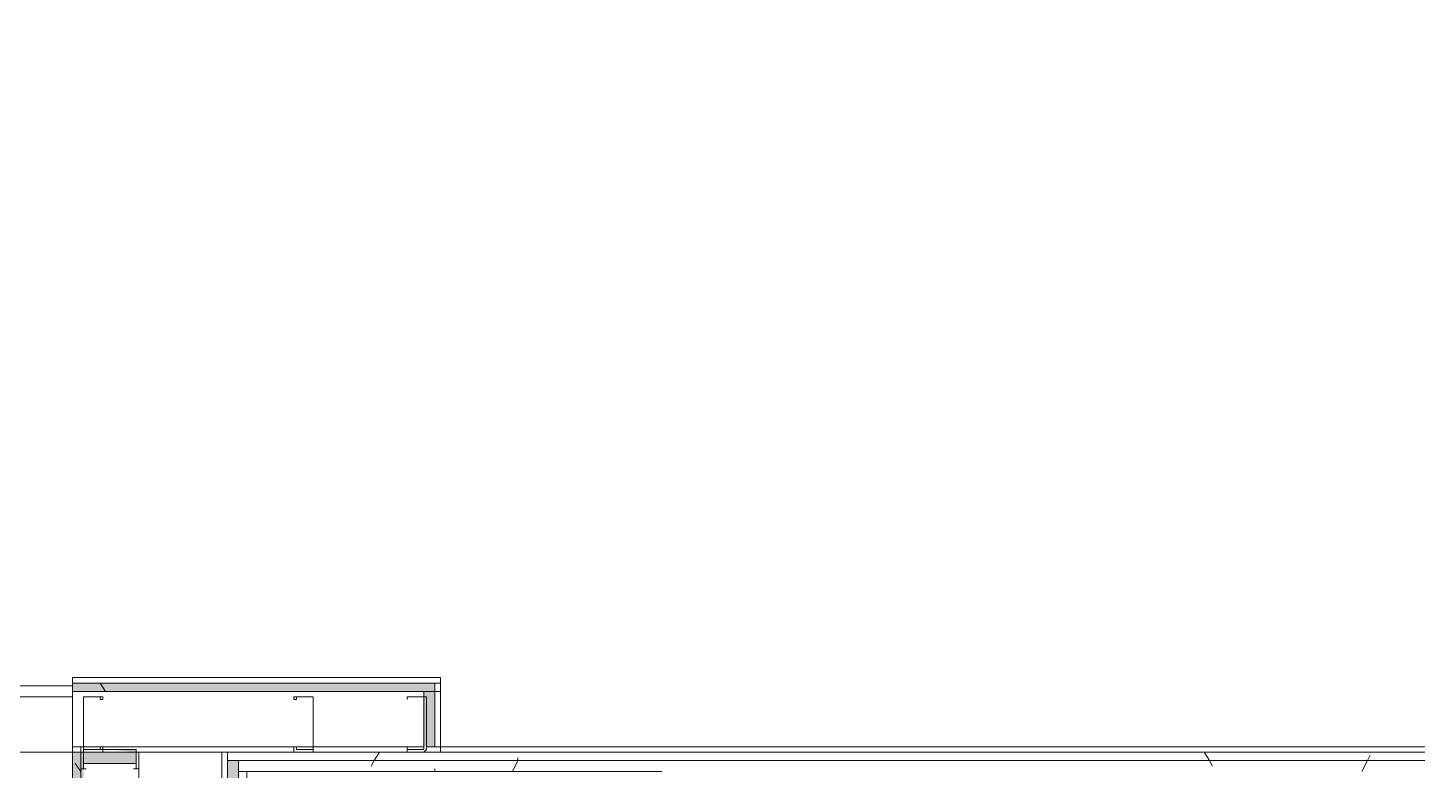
# Model space of a CAD drawing. Header units: metres. Extents: x -2 to 237, y -8 to 52.
# Drawn here: x 41.071 to 43.373, y 34.154 to 35.383 of the extents above; entities that cross this region are included whole.
import ezdxf

# ---------------------------------------------------------------- set-up
doc = ezdxf.new("R2010")
doc.units = ezdxf.units.M
doc.layers.add('PDF3_Geometry', color=7, linetype='Continuous', lineweight=0, true_color=0xaaaaaa)
doc.layers.add('PDF3_Solid Fills', color=7, linetype='Continuous', lineweight=0, true_color=0xffffff)

msp = doc.modelspace()

# ---------------------------------------------------------------- hatches: boundary and pattern name
at = {"layer": 'PDF3_Solid Fills', "lineweight": 0, "transparency": 33554559}
for points in [[(41.7273, 34.1929), (41.7456, 34.1929), (41.7456, 34.2983), (41.1452, 34.2983), (41.1452, 34.2845), (41.7273, 34.2845)], [(41.1452, 32.6712), (41.1589, 32.6712), (41.2048, 32.6666), (41.2048, 32.6712), (41.2551, 32.6712), (41.2551, 32.6849), (41.1635, 32.6849), (41.1635, 34.1653), (41.2506, 34.1653), (41.2506, 34.1837), (41.1452, 34.1837)], [(41.4202, 24.0086), (41.4202, 34.1699), (41.4019, 34.1699), (41.4019, 24.0086)]]:
    msp.add_hatch(color=256, dxfattribs=at).paths.add_polyline_path(points)
h = msp.add_hatch(color=256, dxfattribs=at)
h.paths.add_polyline_path([(41.1589, 32.6758), (41.1589, 34.1837), (41.1452, 34.1837), (41.1452, 32.6758)])
h.paths.add_polyline_path([(41.1635, 34.1653), (41.2506, 34.1653), (41.2506, 34.1837), (41.1635, 34.1837)])
h = msp.add_hatch(color=256, dxfattribs=at)
h.paths.add_polyline_path([(41.2506, 34.1837), (41.2506, 34.1883), (41.2048, 34.1883)])
h.paths.add_polyline_path([(41.1635, 34.1837), (41.1589, 34.1837), (41.1589, 34.1562)])

# ---------------------------------------------------------------- linework, layer by layer
at = {"layer": 'PDF3_Geometry', "lineweight": 0}
for points in [[(7.0265, 47.888), (58.6399, 47.8834), (58.6399, 35.7008), (48.2128, 35.7008), (48.2128, 35.6871), (58.6399, 35.6871), (58.6399, 34.1837), (45.3206, 34.1837), (44.8348, 34.1837), (44.6515, 34.1837), (41.7273, 34.1837)], [(41.7318, 34.1929), (41.7456, 34.1929), (41.7548, 34.1929), (41.7548, 34.2983), (41.7548, 34.3075), (41.1452, 34.3075), (41.1452, 34.1929), (41.1635, 34.1929), (41.5439, 34.1929), (41.7273, 34.1929)], [(41.7456, 34.1929), (41.7456, 34.2845), (41.7456, 34.2983), (41.1452, 34.2983)], [(41.7548, 34.2937), (41.7548, 34.1837), (44.8348, 34.1837), (44.8348, 34.1929), (45.3298, 34.1929), (45.3298, 34.1837), (45.3298, 34.1929), (44.8348, 34.1929), (44.8348, 34.1837), (44.8348, 34.1653)], [(38.4685, 34.2754), (41.1452, 34.2754)], [(41.7318, 34.1929), (41.7548, 34.1929), (41.7548, 34.2845), (41.1452, 34.2845), (41.1452, 34.1929), (41.1635, 34.1929), (41.5439, 34.1929), (41.7273, 34.1929), (41.7273, 34.2845), (41.1452, 34.2845)], [(45.3069, 34.0783), (44.8348, 34.0783), (44.8348, 24.1094), (44.8348, 24.1736), (44.8302, 24.1736), (44.8302, 34.1837), (44.8348, 34.1837), (44.8394, 34.1929), (41.7548, 34.1929), (44.8394, 34.1929), (44.8348, 34.1837), (41.7548, 34.1837), (41.7548, 34.2754), (41.7548, 34.2891)], [(41.2506, 32.6575), (41.2506, 32.6757), (41.2552, 32.6757), (41.2552, 34.1653), (41.2552, 34.1837), (41.2552, 34.1653), (41.2552, 32.6849), (41.2552, 32.6712), (41.2552, 32.6666), (41.1452, 32.6666), (41.1452, 34.1837), (41.1589, 34.1837), (41.1452, 34.1837), (41.1452, 32.6757), (41.1406, 32.6757), (41.1406, 25.2094), (41.2506, 25.2094), (41.2506, 25.3194)], [(41.1452, 34.1837), (41.1452, 34.1929), (41.1452, 34.1837)], [(44.8165, 34.1837), (44.8027, 34.1837), (44.6515, 34.1837), (41.4019, 34.1837), (41.2552, 34.1837), (41.2552, 32.6666), (41.1589, 32.6666), (41.1589, 34.1837), (41.1452, 34.1837), (41.1452, 32.6712), (41.1589, 32.6712), (41.1589, 32.6666), (41.2552, 32.6666)], [(41.5119, 34.1837), (41.4019, 34.1837), (41.2552, 34.1837), (41.2552, 32.6757), (41.1589, 32.6757), (41.1589, 34.1837), (41.1452, 34.1837), (41.1589, 34.1837), (41.1452, 34.1837), (41.1452, 32.6757), (41.1589, 32.6757), (41.1589, 34.1653), (41.1589, 32.6849)], [(41.1452, 32.6757), (41.1452, 34.1837), (41.1452, 32.6757)], [(41.1452, 32.6666), (41.1452, 34.1837), (41.1452, 32.6666)], [(41.2506, 34.1837), (41.1635, 34.1837)], [(41.1635, 34.1837), (41.2506, 34.1837)], [(41.2506, 34.1837), (41.1635, 34.1837)], [(41.2506, 34.1837), (41.1635, 34.1837)], [(41.5119, 34.1837), (41.4019, 34.1837), (41.4019, 34.005), (41.4019, 24.1736), (41.4019, 23.9902), (44.8348, 23.9902), (45.4077, 23.9902), (45.4077, 24.0086), (44.8623, 24.0086)], [(41.4019, 32.8087), (41.4019, 34.1837), (41.4019, 32.8087)], [(41.4019, 32.8087), (41.4019, 34.1837), (41.4019, 32.8087)], [(41.4019, 32.8087), (41.4019, 34.1837), (41.4019, 32.8087)], [(41.4019, 34.1699), (41.4019, 34.1837), (44.8302, 34.1837), (41.7273, 34.1837)], [(41.4019, 32.8087), (41.4019, 34.1837), (41.4019, 32.8087)], [(41.4019, 23.9948), (41.4019, 34.1837), (41.4019, 23.9948)], [(41.6998, 34.1837), (41.5439, 34.1837)], [(41.6998, 34.1837), (41.5439, 34.1837)], [(44.8348, 24.0086), (41.4202, 24.0086), (41.4202, 24.0224), (41.5852, 24.0224), (42.1627, 24.0224), (41.5852, 24.0224), (41.4339, 24.0224), (41.4339, 24.0728), (41.4339, 24.1736), (41.4339, 34.005), (41.4339, 34.1012), (41.4339, 34.1516), (42.1214, 34.1516), (41.4202, 34.1516), (41.4202, 34.1699), (44.8027, 34.1699), (44.8027, 34.1516), (44.601, 34.1516)], [(45.7882, 24.0086), (45.7882, 23.9902), (45.4077, 23.9902), (45.4077, 24.0086), (44.8348, 24.0086), (44.8348, 23.9948), (44.8348, 23.9994), (44.8348, 24.0086), (41.4202, 24.0086), (41.4202, 24.0224), (41.4202, 24.1736), (41.4202, 34.005), (41.4202, 34.1516), (41.4202, 34.1699), (44.6515, 34.1699), (44.8027, 34.1699), (44.8165, 34.1699)]]:
    msp.add_lwpolyline(points, dxfattribs=at)
for points in [[(41.1452, 34.2937), (38.4685, 34.2937), (38.4685, 34.1837), (41.1452, 34.1837)], [(41.7548, 34.3075), (41.1452, 34.3075), (41.1452, 34.2983), (41.7548, 34.2983)], [(41.7548, 34.2845), (41.7548, 34.2983), (41.1452, 34.2983), (41.1452, 34.2845)], [(41.1956, 34.2754), (41.1635, 34.2754), (41.1635, 34.1883), (41.1635, 34.1837), (41.1956, 34.1837), (41.1956, 34.1929), (41.191, 34.1929), (41.191, 34.1883), (41.1635, 34.1883), (41.1635, 34.2754), (41.191, 34.2754), (41.191, 34.2708), (41.1956, 34.2708)], [(41.5119, 34.1837), (41.5439, 34.1837), (41.5439, 34.1883), (41.5439, 34.2754), (41.5119, 34.2754), (41.5119, 34.2708), (41.5165, 34.2708), (41.5165, 34.2754), (41.5439, 34.2754), (41.5439, 34.1883), (41.5165, 34.1883), (41.5165, 34.1929), (41.5119, 34.1929)], [(41.6998, 34.1837), (41.7273, 34.1837), (41.7318, 34.1883), (41.7318, 34.2754), (41.7273, 34.2754), (41.6998, 34.2754), (41.6998, 34.2708), (41.6998, 34.2754), (41.7273, 34.2754), (41.7273, 34.1883), (41.6998, 34.1883), (41.6998, 34.1929)], [(41.1452, 34.1929), (41.1452, 34.1837)], [(41.1452, 32.6757), (41.1589, 32.6757), (41.1589, 34.1837), (41.1452, 34.1837)], [(41.1452, 32.6666), (41.1589, 32.6666), (41.1589, 34.1837), (41.1452, 34.1837)], [(41.1589, 34.1837), (41.1589, 34.1929)], [(41.2552, 34.1562), (41.2552, 34.1837), (41.2506, 34.1837), (41.2506, 34.1883), (41.1635, 34.1883), (41.1635, 34.1837), (41.1589, 34.1837), (41.1589, 34.1562), (41.1681, 34.1562), (41.1635, 34.1562), (41.1635, 34.1837), (41.2506, 34.1837), (41.2506, 34.1562), (41.2461, 34.1562)], [(41.1635, 34.1837), (41.2506, 34.1837)], [(41.1635, 34.1837), (41.2506, 34.1837)], [(41.1635, 34.1837), (41.2506, 34.1837)], [(41.3927, 32.8087), (41.3927, 34.1837)], [(41.3927, 32.8087), (41.3927, 34.1837)], [(41.4019, 34.005), (41.4019, 34.1699), (41.4019, 34.1837), (41.4019, 34.1699)], [(41.4019, 34.1699), (44.8165, 34.1699), (44.8165, 34.1837), (41.4019, 34.1837)], [(41.2506, 34.1653), (41.1635, 34.1653)], [(41.4202, 24.0086), (41.4202, 34.1699), (41.4019, 34.1699), (41.4019, 24.0086)]]:
    msp.add_lwpolyline(points, close=True, dxfattribs=at)
at = {"layer": 'PDF3_Geometry', "color": 7, "lineweight": 0, "true_color": 0xffffff}
for points in [[(41.191, 34.2983), (41.2002, 34.2845)], [(41.1498, 34.1653), (41.1589, 34.1516)], [(41.1498, 34.1653), (41.1589, 34.1516)]]:
    msp.add_lwpolyline(points, close=True, dxfattribs=at)
at = {"layer": 'PDF3_Geometry', "color": 254, "lineweight": 0, "true_color": 0xeaeaea}
for points in [[(41.6448, 34.1699), (41.6539, 34.1837), (41.6448, 34.1699), (41.6402, 34.1608)], [(43.0198, 34.1837), (43.0289, 34.1699), (43.0335, 34.1608), (43.0289, 34.1699)], [(43.2902, 34.1699), (43.2948, 34.1791), (43.2902, 34.1699), (43.281, 34.1516)], [(41.7456, 34.1562), (41.7456, 34.1516)], [(41.8831, 34.1699), (41.8831, 34.1745), (41.8831, 34.1699), (41.8739, 34.1516)]]:
    msp.add_lwpolyline(points, close=True, dxfattribs=at)

doc.saveas('drawing.dxf')
